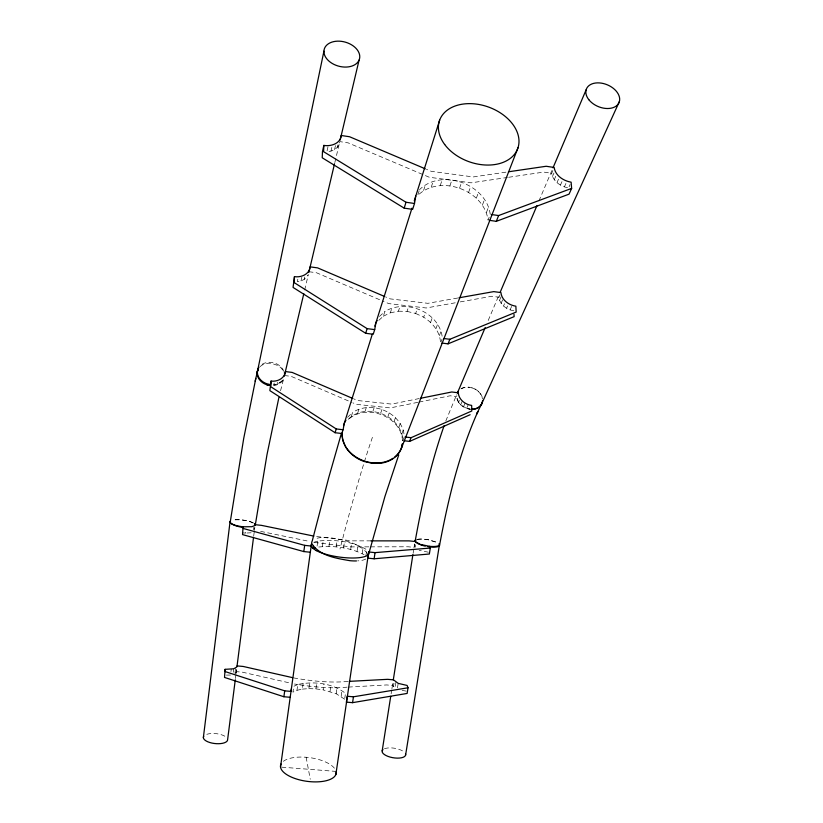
<?xml version="1.0" encoding="UTF-8"?>
<svg xmlns="http://www.w3.org/2000/svg" width="823" height="823" viewBox="0 0 823 823"><rect width="100%" height="100%" fill="white"/><g stroke="black" fill="none" stroke-linecap="round" stroke-linejoin="round"><path stroke-width="0.62" stroke-dasharray="4.12 3.09" d="M242.312 532.862L245.573 533.088L245.882 530.65M230.954 671.589L231.242 669.274M233.3 672.237L233.742 668.78M235.028 672.617L235.625 668.019M253.299 529.847L253.607 527.43M234.884 673.77L236.016 672.782L236.458 669.336M254.256 530.362L254.574 527.944M235.45 678.512L235.934 674.695M236.098 673.43L236.921 667.062M253.69 536.133L254.832 527.234M297.772 684.489L293.76 686.31L292.947 692.153L296.959 690.312L297.772 684.489C313.738 681.043 332.399 683.028 345.506 693.367L344.816 698.027M365.896 555.854L366.811 549.723C352.275 541.195 334.313 539.281 317.771 541.112L316.917 547.233C332.78 545.299 349.796 547.285 364.064 554.702M296.959 690.312L302.38 689.108L303.193 683.306M322.4 546.544L323.254 540.444M302.38 689.108L308.831 688.625L309.654 682.843M328.963 546.441L329.817 540.361M308.831 688.625L315.888 688.892L316.721 683.111M336.175 546.925L337.039 540.845M344.642 699.2L336.165 693.717L323.11 689.869L323.943 684.098M343.572 547.953L344.446 541.884M330.013 691.515L330.856 685.744M350.68 549.476L351.565 543.396M336.165 693.717L337.019 687.925M357.038 551.379L357.933 545.289M341.154 696.33L342.008 690.528M362.233 553.55L363.128 547.449M391.12 693.789L391.717 689.993M391.913 688.728L392.9 682.401M413.115 553.313L413.907 548.252M414.103 546.986L414.494 544.456M395.956 682.257L395.071 687.894L392.633 685.466L393.343 680.971M414.802 543.869L414.257 547.408L408.208 546.781L370.093 546.853M393.476 686.68L394.001 683.306M415.348 547.182L415.718 544.816M397.488 687.884L398.198 683.368M274.182 383.086L273.74 385.051L277.084 384.331L282.279 380.854M297.844 279.182L297.298 281.6L300.981 280.9L304.181 279.439L308.306 274.687M327.976 146.844L326.865 151.741C332.667 151.535 339.354 148.027 339.724 141.607L348.078 142.852L429.297 177.264L471.126 182.829L507.421 177.459M277.084 384.331L277.536 382.366M300.981 280.9L301.815 277.269M330.969 151.093L331.823 147.43M304.181 279.439L304.747 277.022M334.529 149.632L335.671 144.745M337.276 147.451L337.852 145.013M304.685 289.974L308.234 274.975M334.838 162.522L339.632 142.266M280.55 390.75L283.544 379.187M236.016 672.782L236.324 671.64L242.446 672.185L289.521 682.895M419.133 190.833L417.642 195.565C439.523 173.92 484.161 189.743 488.029 220.132L490.261 214.361C486.3 183.868 441.529 167.985 419.514 189.66M351.318 416.356L352.542 412.549C371.718 399.515 403.219 413.002 404.309 436.9L402.869 440.614C401.984 415.255 365.587 401.408 348.006 419.504M378.847 320.322L383.353 316.217L384.855 311.526C406.13 298.296 440.202 312.442 442.383 338.325L441.056 341.751M423.578 190.483L425.47 184.568M357.696 413.043L358.931 409.237M383.353 316.217L390.328 312.822L391.861 308.141M431.283 187.068L433.217 181.153M365.042 411.377L366.307 407.57M390.328 312.822L398.404 311.187L399.957 306.506M440.243 185.535L442.218 179.63M372.86 411.449L374.156 407.642M398.404 311.187L407.025 311.403L408.62 306.732M449.862 185.977L451.878 180.072M372.418 437.322L370.041 444.276A228.866 17.818 -77.1 0 0 340.002 549.013M380.648 413.239L381.975 409.442M407.025 311.403L415.636 313.45L417.271 308.779M459.501 188.344L461.559 182.469M387.88 416.633L389.238 412.858M440.408 341.689C439.688 331.196 432.24 322.595 423.66 317.184L425.337 312.534M468.524 192.489L470.633 186.636M394.083 421.417L395.472 417.652M430.583 322.369L432.291 317.74M476.352 198.148L478.513 192.304M445.809 420.975L456.549 394.947M398.846 427.271L400.256 423.526M435.943 328.665L437.671 324.056M482.473 204.937L484.665 199.125M401.85 433.814L403.28 430.09M439.359 335.661L441.118 331.072M486.455 212.437L488.667 206.635M488.204 320.456L499.252 294.428M538.931 200.966L552.5 169.024M513.819 310.785C506.845 309.757 499.684 304.675 498.954 297.226L499.942 294.912M567.52 187.685C560.247 186.265 552.789 181.029 551.688 173.272L553.169 169.785M499.571 300.292L501.063 296.825M552.459 176.523L553.951 173.046M467.32 408.558L469.995 409.144L466.59 408.414L460.685 404.823L458.565 402.282L459.368 400.4M501.135 303.296L502.616 299.829M554.27 179.723L555.762 176.245M460.685 404.823L462.32 401.058M503.522 306.012L504.52 303.708M556.996 182.655L558.498 179.177M463.431 406.901L465.077 403.147M506.577 308.265L507.585 305.961M560.453 185.103L561.965 181.636M468.256 404.628L466.6 408.383A13.353 10.596 23.2 0 1 456.837 394.721M510.095 309.89L511.608 306.444M564.393 186.903L565.926 183.447M569.074 186.79L570.102 184.486M347.553 417.292L352.542 412.549M379.424 316.464L384.855 311.526M313.748 542.316L317.771 541.112M417.755 402.354L390.308 407.91L356.359 404.35L352.861 402.859M419 402.097L450.181 395.781L456.693 396.573M419.216 398.548L391.676 404.103L357.583 400.523L354.075 399.011M455.212 302.802L426.191 307.987L388.723 303.594L385.215 302.092M460.252 301.897L491.794 296.27L498.954 297.226M457.691 298.019L427.867 303.317L390.236 298.883L385.545 296.877M508.676 177.274L543.725 172.089L551.688 173.272M505.929 172.161L473.235 176.945L431.201 171.318L426.468 169.312M251.097 532.779L245.573 533.088M230.512 675.045L224.37 675.117M347.111 687.154C329.55 688.902 311.804 686.752 294.48 684.016M348.386 687.082L386.728 684.942L392.633 685.466M347.954 681.444C329.961 683.09 311.752 681.063 294.037 677.977M368.817 546.853L351.03 546.894L314.252 542.408M370.978 540.865L351.905 540.855L315.096 536.349M281.785 767.17L335.136 771.336M284.398 375.525L291.147 376.348L351.699 402.354M308.954 271.724L316.413 272.722L384.053 301.599M315.888 688.892L323.11 689.869M406.223 691.114L401.058 690.209M428.33 552.212L419.164 550.278M260.644 531.37L309.273 541.38M461.117 388.785A13.353 10.596 23.2 0 1 469.357 387.263L472.7 388.034A13.353 10.606 21.8 0 1 482.113 396.758M467.392 408.599L469.964 409.216M471.898 387.88L472.69 388.075A13.353 10.576 24.7 0 1 482.463 398.918M253.206 522.831L251.108 521.936A12.664 3.302 7 0 0 233.434 520.074M415.636 313.45L423.66 317.184M253.237 523.089L251.128 522.08A12.664 3.631 8.4 0 0 233.516 519.941M367.459 553.509C358.818 542.655 343.489 539.929 330.486 537.748A29.371 9.681 14.4 0 0 314.561 539.137M458.565 402.282L456.858 397.54M306.125 757.253L310.261 779.227M402.468 440.706C401.696 422.837 382.644 411.202 366.009 412.292A31.202 24.906 19 0 0 347.728 420.172M461.106 388.806A13.353 10.596 23.2 0 1 469.347 387.283M273.637 385.514A13.703 11.038 13.6 0 0 279.892 383.364L279.913 383.261A13.703 11.028 12.1 0 0 283.287 379.568M260.058 366.636A13.703 11.038 13.6 0 1 271.425 363.313L278.081 365.577A13.703 11.038 13.6 0 1 283.986 373.066M365.782 559.023A29.371 9.681 14.4 0 1 357.655 560.885M417.354 539.446A12.366 3.179 9.1 0 1 428.413 539.785L436.632 542.141A12.366 3.179 9.1 0 1 438.33 543.098M384.506 748.745A11.913 4.804 9.5 0 1 404.679 752.561M417.446 539.343A12.366 3.426 10.6 0 1 428.413 539.785L436.643 542.408A12.366 3.426 10.6 0 1 438.371 543.468M283.349 761.306A28.095 11.923 7.9 0 1 309.695 757.633A28.095 11.923 7.9 0 1 334.405 768.188M206.82 734.322A12.191 4.989 6.1 0 1 225.852 736.894M282.361 380.524A13.713 11.049 15.1 0 1 273.822 384.66M283.863 371.307A13.713 11.049 15.1 0 0 275.088 363.21L271.621 362.398A13.713 11.049 13.6 0 0 260.253 365.721"/><path stroke-width="1.23" d="M335.856 774.525L368.704 551.976L375.051 552.634L430.306 548.046L429.359 554.013L374.136 558.786L367.788 558.138L368.704 551.976M425.285 168.818L349.559 136.741L341.175 135.486C340.516 143.686 330.836 146.617 323.851 145.404L323.593 151.679L405.996 202.252L414.504 203.476L415.759 196.1M384.372 296.383L317.596 267.876L310.096 266.868C309.541 274.337 301.033 277.69 294.459 276.641L294.15 282.598L367.109 328.634L374.691 329.611L375.957 322.626L377.109 320.579M352.913 398.517L292.114 372.408L285.334 371.574C284.83 378.415 277.258 381.975 271.076 381.07L270.736 386.697L336.247 428.948L343.098 429.75L344.323 423.156L345.938 420.224M203.363 737.573L230.018 522.049M253.525 537.409L237.075 665.797L236.746 667.031L233.742 668.78L225.101 669.336L224.525 677.432L283.894 696.742L290.18 697.287M235.285 679.777L227.632 739.527A12.191 4.989 6.1 0 1 214.134 743.457A12.191 4.989 6.1 0 1 203.744 736.307M283.894 696.742L284.707 690.847L225.265 671.619L225.101 669.336M310.261 552.233L303.821 551.575L304.675 545.361L243.32 528.5L243.073 526.782A12.664 3.302 7 0 1 233.989 524.837L231.901 523.922A12.664 3.302 7 0 1 230.358 521.226M280.52 767.077L311.475 543.993L311.125 546.03L312.75 548.293L316.279 550.638M313.234 546.009L312.894 548.468L314.911 547.851M230.214 522.121L243.701 438.494L255.809 378.446M353.448 696.803L347.244 696.268L346.38 702.122L352.573 702.657L353.448 696.803L408.033 687.771L407.128 685.456L398.198 683.368L393.517 679.849L387.602 679.325L349.23 681.372M374.136 558.786L375.051 552.634M343.098 429.75C340.331 435.49 343.479 441.807 345.681 447.054A31.048 25.492 19.5 0 0 364.157 461.487L372.13 463.287L380.113 463.308A31.048 25.492 19.5 0 0 401.83 447.218L402.375 443.854A31.202 24.896 19 0 1 394.824 456.94M382.201 750.741L390.73 696.32M393.301 679.87L412.909 554.579M408.033 687.771L407.128 693.439L352.573 702.657M405.585 755.175L439.42 544.898M291.445 688.666L290.992 691.392L284.707 690.847M415.265 540.649C422.281 501.711 431.067 462.958 444.153 425.573M439.523 545.443C448.072 499.798 458.864 454.121 477.875 411.572L476.712 413.979L482.196 402.663M257.188 372.675L323.923 51.17M271.076 381.07L269.851 390.616L335.084 432.723L341.905 433.515M294.459 276.641L293.06 287.422L365.679 333.294L373.231 334.261L374.691 329.611M323.851 145.404L322.482 151.514L322.225 157.779L404.186 208.147L412.642 209.361L414.504 203.476M278.904 397.437L266.971 454.759L255.264 525.167A12.664 3.631 8.4 0 0 254.646 524.138M255.171 381.183L258.031 368.951M284.285 376.183L303.8 293.718M308.82 272.475L334.539 163.767M340.156 140.033L359.085 60.069A18.281 12.468 15.5 0 0 337.492 41.16A18.281 12.468 15.5 0 0 328.963 61.108A18.281 12.468 15.5 0 0 359.085 60.069M367.86 557.006L384.979 496.331L398.744 454.924M341.339 433.618L328.758 477.556L312.226 541.04A29.371 9.681 14.4 0 0 311.763 543.519C319.499 555.947 336.504 558.333 349.868 560.689A29.371 9.681 14.4 0 0 356.472 560.936M335.084 432.723L336.247 428.948M365.679 333.294L367.109 328.634M404.186 208.147L405.996 202.252M343.52 425.717L372.356 334.056M374.856 326.124L411.963 208.178M414.267 200.843L439.647 120.189M254.585 523.778L254.883 525.527L251.869 526.71L243.073 526.782L242.548 534.611L303.821 551.575M401.881 447.095L518.037 147.646M403.99 440.747L409.597 441.395L411.058 437.692L471.816 410.975L471.651 405.42C465.19 404.566 458.761 399.639 458.298 392.787L451.776 391.985L420.471 398.301M441.848 343.057L448.041 343.849L449.842 339.282L516.165 312.071L515.867 306.197C508.871 305.158 501.67 300.066 500.929 292.587L493.738 291.62L458.936 297.803M489.212 220.307L496.32 221.325L498.594 215.554L571.635 188.395L571.121 182.181C563.477 180.875 555.35 175.669 554.157 167.47L546.163 166.267L508.439 171.791M457.567 392.612L485.189 327.554M500.261 292.062L536.925 205.699M553.005 167.841L586.151 89.769M571.635 188.395L569.053 194.146L496.32 221.325M619.421 101.455L482.309 402.416A13.353 10.606 21.8 0 1 471.126 409.237M368.653 554.064L366.636 555.823A29.227 7.901 8.1 0 1 343.037 557.5A29.227 7.901 8.1 0 1 316.279 550.618M409.597 441.395L470.139 414.72M448.041 343.849L514.118 316.649L513.994 314.304M370.978 540.865L409.124 540.876L415.173 541.513L420.1 544.342L429.277 546.277A12.366 3.179 9.1 0 0 439.287 544.044M237.065 665.91L243.186 666.455L292.793 677.699M304.675 545.361L311.125 546.03M255.161 524.693L261.426 525.352L313.851 536.092M405.43 437.034L411.058 437.692M443.628 338.479L449.842 339.282M491.444 214.525L498.594 215.554M257.836 369.866A13.703 11.038 13.6 0 0 266.58 384.66L270.088 385.452M266.58 384.66L270.088 385.473M270.283 384.588L266.786 383.755A13.713 11.049 13.6 0 1 258.957 367.243M419.298 544.24L418.033 543.684A12.366 3.426 10.6 0 1 415.975 539.888M429.277 546.277L430.306 548.046M342.049 432.816L342.625 439.461A30.646 24.464 19 0 0 370.998 462.619L378.971 462.907A31.202 24.896 19 0 0 392.962 458.308M415.173 541.513A12.366 3.179 9.1 0 1 415.831 539.95M405.523 753.899A11.913 4.804 9.5 0 1 392.478 757.633A11.913 4.804 9.5 0 1 382.993 749.63M336.072 771.418A28.095 11.923 7.9 0 1 306.989 781.325A28.095 11.923 7.9 0 1 281.013 764.001M243.361 527.43A12.664 3.631 8.4 0 1 234.267 525.239L232.148 524.21A12.664 3.631 8.4 0 1 230.512 521.216M482.525 400.822A13.353 10.576 24.7 0 1 471.085 409.319M439.348 544.497A12.366 3.426 10.6 0 1 427.415 546.565M425.285 546.143A12.366 3.426 10.6 0 1 420.378 544.713M444.698 144.519A41.541 29.021 19.8 0 0 514.437 154.364A41.541 29.021 19.8 0 0 476.949 104.161A41.541 29.021 19.8 0 0 444.698 144.519M588.846 99.717A17.664 11.789 22.6 0 0 618.063 104.233A17.664 11.789 22.6 0 0 601.376 83.133A17.664 11.789 22.6 0 0 588.846 99.717M458.298 391.326A13.353 10.596 23.2 0 0 457.382 392.931A13.353 10.596 23.2 0 1 458.288 391.347"/></g></svg>
